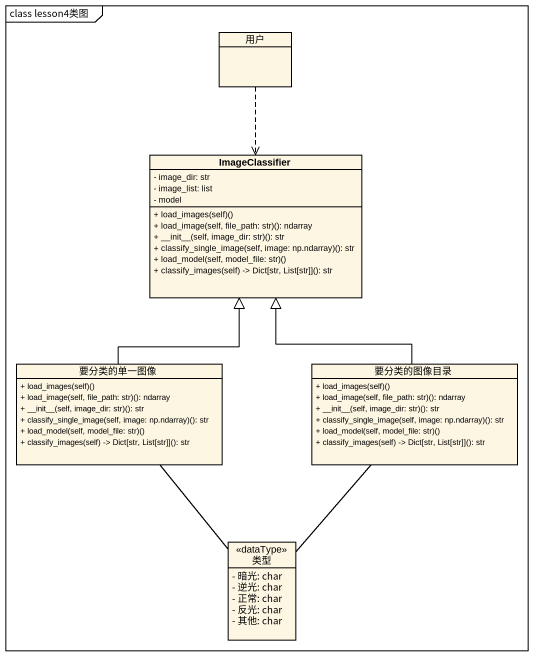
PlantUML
@startuml
mainframe class lesson4类图
hide circle
hide empty members
skinparam classAttributeIconSize 0
class 用户
class ImageClassifier {
  - image_dir: str
  - image_list: list
  - model
  + load_images(self)()
  + load_image(self, file_path: str)(): ndarray
  + ~__init~__(self, image_dir: str)(): str
  + classify_single_image(self, image: np.ndarray)(): str
  + load_model(self, model_file: str)()
  + classify_images(self) -> Dict[str, List[str]](): str
}
class 要分类的单一图像 {
  + load_images(self)()
  + load_image(self, file_path: str)(): ndarray
  + ~__init~__(self, image_dir: str)(): str
  + classify_single_image(self, image: np.ndarray)(): str
  + load_model(self, model_file: str)()
  + classify_images(self) -> Dict[str, List[str]](): str
}
class 要分类的图像目录 {
  + load_images(self)()
  + load_image(self, file_path: str)(): ndarray
  + ~__init~__(self, image_dir: str)(): str
  + classify_single_image(self, image: np.ndarray)(): str
  + load_model(self, model_file: str)()
  + classify_images(self) -> Dict[str, List[str]](): str
}
class 类型 <<dataType>> {
  - 暗光: char
  - 逆光: char
  - 正常: char
  - 反光: char
  - 其他: char
}
用户 ..> ImageClassifier
要分类的单一图像 -up-|> ImageClassifier
要分类的单一图像 -- 类型
要分类的图像目录 -up-|> ImageClassifier
要分类的图像目录 -- 类型
@enduml
